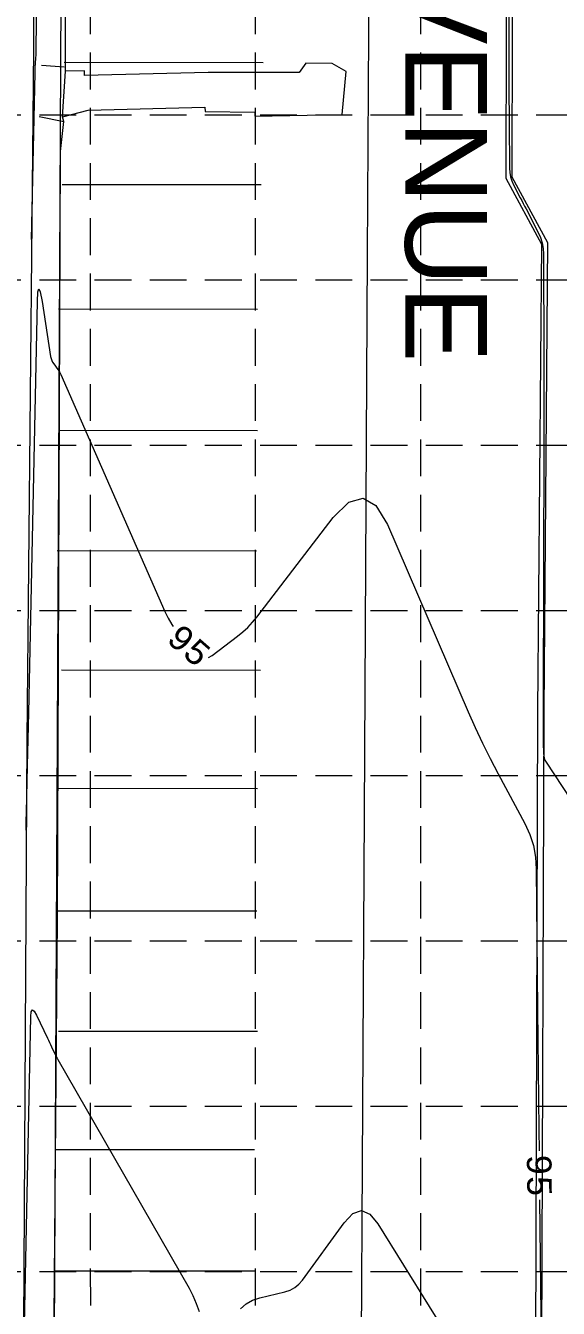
# Model space of a CAD drawing. Extents: x 4841 to 5381, y 4863 to 5725.
# Drawn here: x 4957.9 to 5001.3, y 5411.8 to 5516.2 of the extents above; entities that cross this region are included whole.
import ezdxf
from ezdxf.enums import TextEntityAlignment as Align

# ---------------------------------------------------------------- set-up
doc = ezdxf.new("R2010")
doc.units = 0
doc.header["$MEASUREMENT"] = 0
doc.linetypes.add('HIDDEN', pattern=[0.375, 0.25, -0.125])
for name, color, linetype, lineweight in [('10', 7, 'Continuous', 0), ('27', 7, 'Continuous', 0), ('30', 7, 'Continuous', 0), ('EC', 35, 'Continuous', 0)]:
    doc.layers.add(name, color=color, linetype=linetype, lineweight=lineweight)
doc.layers.add('GRID', color=254, linetype='HIDDEN')
doc.styles.add('MONOTXT', font='MONOTXT')
doc.styles.get("Standard").update_dxf_attribs({"font": 'ARIAL.TTF'})

msp = doc.modelspace()

# ---------------------------------------------------------------- linework, layer by layer
at = {"layer": '27', "color": 7, "linetype": 'Continuous', "lineweight": 0}
msp.add_line((4960.91, 5508.82), (4961.16, 5512.55), dxfattribs=at)
for points in [[(4997.74, 5650.24), (4997.75, 5641.25), (4997.55, 5581.51), (4997.22, 5534.95), (4997.07, 5515.94), (4997.04, 5503.82), (4999.95, 5498.45), (4999.63, 5460.46), (4999.45, 5408.86), (4998.93, 5341.44)], [(4998.24, 5650.25), (4998.26, 5641.25), (4998.05, 5581.51), (4997.72, 5534.95), (4997.57, 5515.93), (4997.54, 5503.94), (5000.45, 5498.58), (5000.13, 5460.46), (4999.95, 5408.86), (4999.43, 5341.43)], [(4973.85, 5641.6), (4959.13, 5641.63), (4958.98, 5600.46), (4958.71, 5548.02), (4958.55, 5514.36), (4957.99, 5458.13), (4957.72, 5410.4), (4957.28, 5402.25), (4957.58, 5374.49), (4957, 5320.57), (4956.89, 5285.65)], [(4985.87, 5520.17), (4985.87, 5520.17), (4985.75, 5497.61), (4985.49, 5452.1), (4985.22, 5404.46), (4985.04, 5379.77)], [(4961.16, 5512.55), (4961.15, 5519.57)], [(4961.04, 5512.87), (4959.19, 5513.01)], [(4960.91, 5508.82), (4963, 5509.37), (4972.5, 5509.6), (4972.54, 5509.26), (4976.58, 5509.21), (4976.59, 5508.89), (4983.7, 5509.02), (4984.02, 5512.5), (4982.89, 5513.17), (4980.74, 5513.2), (4980.2, 5512.44), (4972.77, 5512.42), (4962.71, 5512.2), (4962.71, 5512.57), (4961.16, 5512.55)], [(4959.01, 5508.86), (4961.02, 5508.45)], [(4959.42, 5285.69), (4959.52, 5333.4), (4959.99, 5381.78), (4960.49, 5443.53), (4960.74, 5505.99), (4961.02, 5508.45), (4960.91, 5508.82)]]:
    msp.add_lwpolyline(points, dxfattribs=at)
at = {"layer": '30', "color": 7, "linetype": 'Continuous', "lineweight": 0}
msp.add_line((4961.34, 5631.26), (4959.68, 5297.31), dxfattribs=at)
for points in [[(4961.03, 5513.26), (4977.27, 5513.25)], [(4960.87, 5503.32), (4977.1, 5503.31)], [(4960.57, 5493.18), (4976.8, 5493.17)], [(4960.57, 5483.3), (4976.8, 5483.29)], [(4960.48, 5473.51), (4976.71, 5473.49)], [(4960.82, 5463.79), (4977.06, 5463.78)], [(4960.57, 5454.16), (4976.8, 5454.15)], [(4960.53, 5444.19), (4976.76, 5444.18)], [(4960.57, 5434.39), (4976.8, 5434.38)], [(4960.32, 5424.76), (4976.55, 5424.75)], [(4960.32, 5414.88), (4976.55, 5414.87)]]:
    msp.add_lwpolyline(points, dxfattribs=at)
at = {"layer": 'EC', "color": 35, "linetype": 'Continuous', "lineweight": 0}
for points in [[(4997.29, 5527.76), (4997.3, 5512.12), (4997.3, 5511.17), (4997.3, 5510.23), (4997.31, 5509.28), (4997.31, 5508.33), (4997.33, 5504.65), (4997.36, 5504.29), (4997.42, 5503.94), (4997.53, 5503.6), (4997.67, 5503.28), (4998.22, 5502.23), (4998.34, 5502), (4998.45, 5501.77), (4998.57, 5501.55), (4998.69, 5501.32), (4999.68, 5499.4), (4999.87, 5498.99), (5000, 5498.56), (5000.09, 5498.11), (5000.11, 5497.66), (5000.14, 5489.39), (5000.15, 5487.61), (5000.15, 5485.84), (5000.15, 5484.07), (5000.14, 5482.3), (5000.08, 5461.1), (5000.08, 5460.78), (5000.08, 5460.46), (5000.08, 5460.14), (5000.08, 5459.82), (5000.09, 5458.77), (5000.09, 5458.54), (5000.1, 5458.32), (5000.1, 5458.1), (5000.1, 5457.87), (5000.11, 5456.98), (5000.13, 5456.8), (5000.17, 5456.62), (5000.23, 5456.45), (5000.32, 5456.29), (5004.34, 5450.17)], [(4958.39, 5498.84), (4958.67, 5512.41), (4958.68, 5512.58), (4958.68, 5512.76), (4958.69, 5512.93), (4958.7, 5513.1), (4958.74, 5513.67), (4958.75, 5513.79), (4958.75, 5513.91), (4958.76, 5514.03), (4958.76, 5514.15), (4958.89, 5527.17)], [(4957.91, 5451.82), (4957.93, 5450.93), (4957.94, 5450.79), (4957.94, 5450.74), (4957.95, 5450.79), (4957.95, 5450.93), (4958.06, 5455.98), (4958.09, 5457.06), (4958.11, 5458.14), (4958.13, 5459.22), (4958.15, 5460.3), (4958.87, 5493.78), (4958.91, 5494.57), (4958.98, 5494.83), (4959.09, 5494.58), (4959.24, 5493.8), (4959.94, 5489.31), (4959.97, 5489.15), (4960.03, 5488.99), (4960.1, 5488.84), (4960.2, 5488.7), (4960.53, 5488.25), (4960.6, 5488.15), (4960.66, 5488.05), (4960.71, 5487.95), (4960.77, 5487.84), (4969.26, 5468.55), (4969.52, 5468.01), (4969.82, 5467.5), (4969.94, 5467.32)], [(4972.81, 5464.81), (4973.1, 5464.97), (4975.18, 5466.54), (4975.61, 5466.89), (4976.02, 5467.26), (4976.4, 5467.67), (4976.75, 5468.1), (4982.98, 5476.19), (4984.26, 5477.46), (4985.42, 5477.79), (4986.46, 5477.18), (4987.39, 5475.64), (4993.97, 5460.38), (4994.54, 5459.1), (4995.14, 5457.83), (4995.76, 5456.57), (4996.42, 5455.33), (4998.59, 5451.28), (4999, 5450.4), (4999.29, 5449.49), (4999.47, 5448.55), (4999.53, 5447.58), (4999.63, 5436.16), (4999.66, 5433.71), (4999.68, 5431.27), (4999.71, 5428.82), (4999.73, 5426.37), (4999.75, 5424.64)], [(4957.79, 5409.2), (4958.32, 5435.57), (4958.36, 5435.97), (4958.45, 5436.12), (4958.59, 5436.02), (4958.79, 5435.68), (4959.68, 5433.81), (4959.77, 5433.64), (4959.85, 5433.47), (4959.93, 5433.29), (4960.01, 5433.12), (4960.28, 5432.55), (4960.34, 5432.42), (4960.4, 5432.3), (4960.46, 5432.18), (4960.53, 5432.07), (4971.22, 5413.46), (4971.54, 5412.85), (4971.81, 5412.22), (4972.04, 5411.57)], [(4999.8, 5420.64), (4999.93, 5409)], [(4975.42, 5411.78), (4975.87, 5412.18), (4976.39, 5412.48), (4976.98, 5412.68), (4979.04, 5413.17), (4979.46, 5413.31), (4979.84, 5413.51), (4980.17, 5413.78), (4980.46, 5414.11), (4983.86, 5418.79), (4984.57, 5419.54), (4985.27, 5419.77), (4985.96, 5419.49), (4986.62, 5418.69), (4992.88, 5408.61)]]:
    msp.add_lwpolyline(points, dxfattribs=at)
at = {"layer": 'GRID', "color": 252, "linetype": 'HIDDEN', "lineweight": 0, "ltscale": 12}
for p, q in [((4963.29, 4930.56), (4963.15, 5710.24)), ((4976.64, 4930.56), (4976.64, 5710.23)), ((4990.12, 4930.56), (4990.11, 5710.23)), ((4855.52, 5508.99), (5366.69, 5508.99)), ((4855.52, 5495.54), (5366.69, 5495.54)), ((4855.52, 5482.09), (5366.69, 5482.09)), ((4855.52, 5468.64), (5366.69, 5468.64)), ((4855.52, 5455.19), (5366.69, 5455.19)), ((4855.52, 5441.74), (5366.69, 5441.74)), ((4855.52, 5428.28), (5366.69, 5428.28)), ((4855.52, 5414.83), (5366.69, 5414.83))]:
    msp.add_line(p, q, dxfattribs=at)

# ---------------------------------------------------------------- texts
at = {"layer": '10', "color": 7, "linetype": 'Continuous', "lineweight": 0}
msp.add_text('PACKERS  AVENUE', height=6.668, rotation=270, dxfattribs=at).set_placement((4988.84, 5532.84), align=Align.CENTER)
at = {"layer": 'EC', "color": 35, "linetype": 'Continuous', "lineweight": 0, "style": 'MONOTXT'}
for rotation, p in [(318.7798, (4971.23, 5465.79)), (270.6582, (4999.78, 5422.64))]:
    msp.add_text('95', height=2, rotation=rotation, dxfattribs=at).set_placement(p, align=Align.MIDDLE)

doc.saveas('drawing.dxf')
